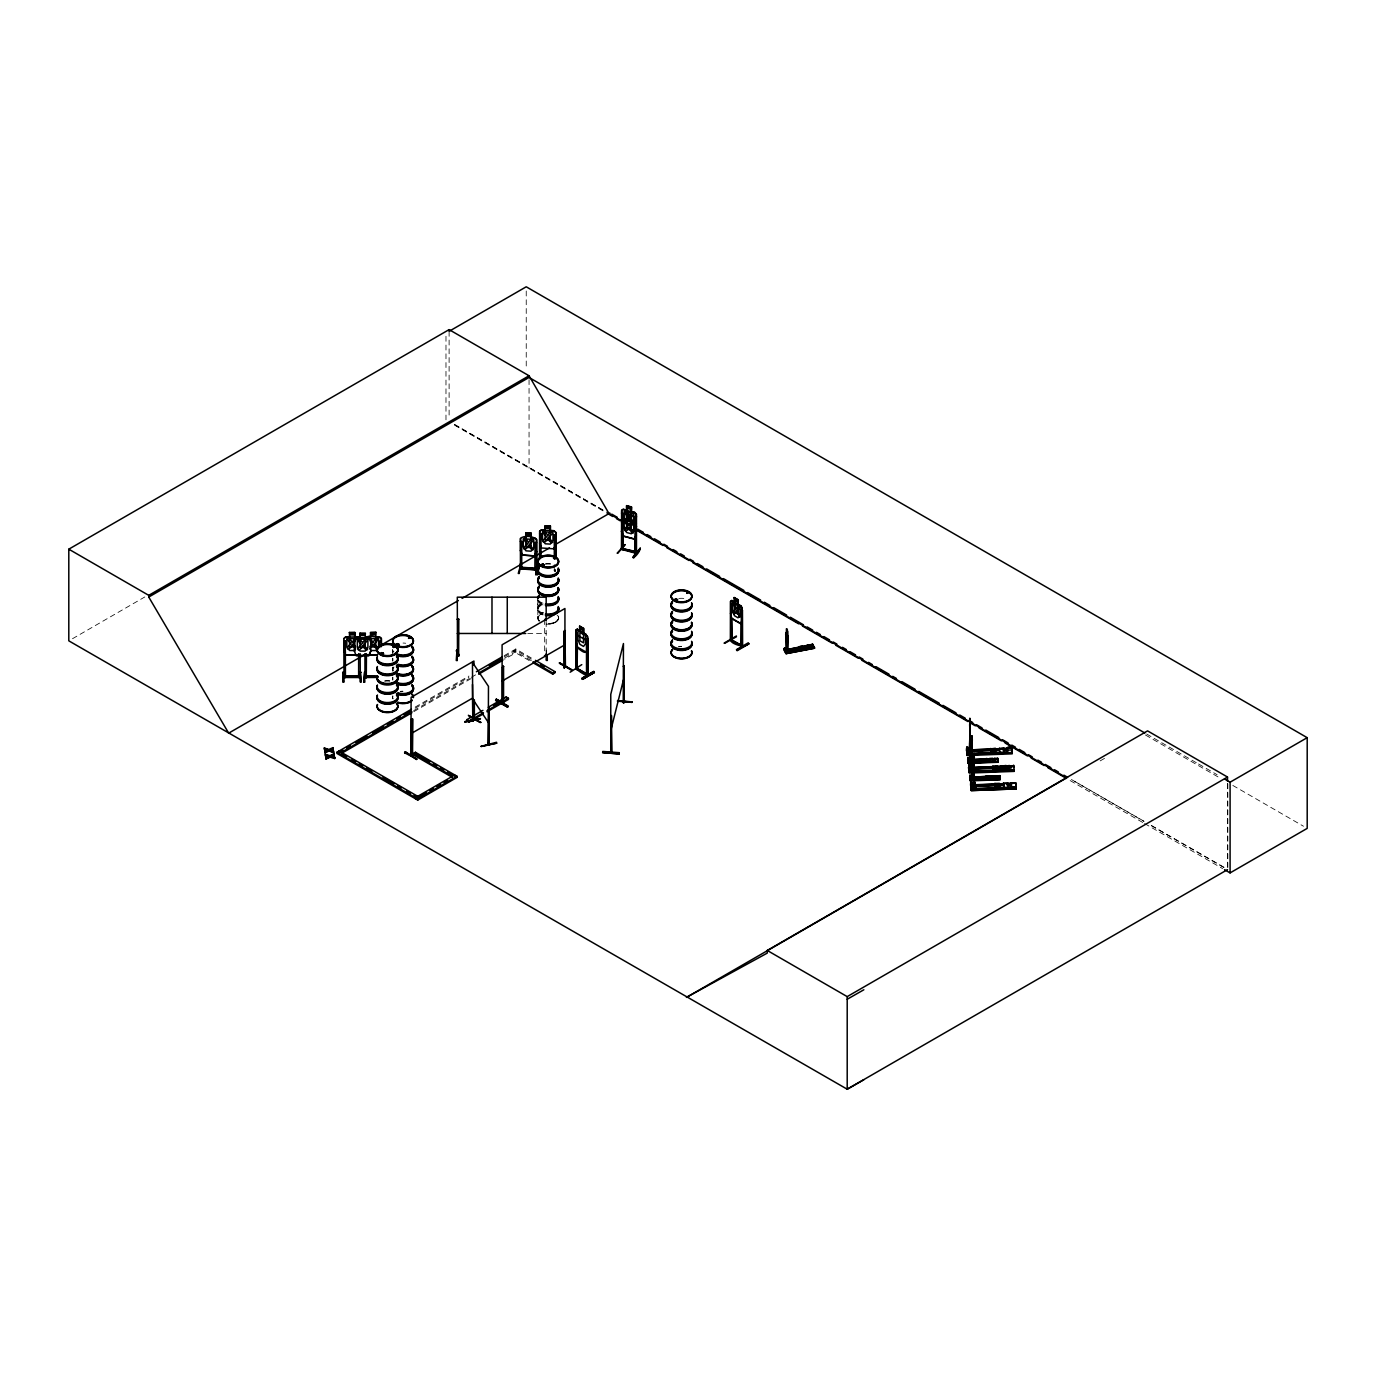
<?xml version="1.0" encoding="UTF-8"?>
<svg xmlns="http://www.w3.org/2000/svg" width="1376" height="1376" viewBox="0 0 1376 1376"><rect width="100%" height="100%" fill="white"/><g stroke="black" fill="none" stroke-linecap="round" stroke-linejoin="round"><path stroke-width="0.75" stroke-dasharray="5 3.75" d="M537.827 603.909L537.81 608.278M392.384 678.42L392.779 680.157M540.751 613.799L542.918 612.578M392.642 677.732L392.642 677.68A10.389 6.003 0 0 0 392.986 679.142M392.401 668.96L392.762 671.006M392.401 697.546L392.762 695.86M553.479 623.397L558.432 619.647L558.45 616.345M554.046 570.369L555.629 569.664M392.762 667.326L392.401 669.407M558.45 619.613L558.794 618.03M537.964 607.16L537.964 610.686M540.734 613.696L537.586 617.927L539.031 621.126M72.515 638.705L144.807 596.96M415.156 707.092L468.958 676.046M504.201 655.681L515.759 649.008L531.841 658.278M415.156 708.227L468.958 677.164M504.201 656.816L515.759 650.143L531.841 659.414M413.729 710.566L469.388 678.437M471.246 677.353L476.801 674.154M504.631 658.089L515.759 651.656L515.759 652.792L504.631 659.207M413.729 711.702L473.103 677.422M1100.181 760.894L1107.611 756.594M554.287 570.988L555.629 570.988M553.462 623.397L545.481 623.999A10.372 5.986 0 0 0 556.437 621.814A10.372 5.986 0 0 0 557.177 615.175M400.296 691.474L403.03 691.268A10.337 5.968 0 0 0 400.347 691.337A10.406 6.02 0 0 1 403.03 691.32M546.289 650.126L546.341 655.509M546.289 650.882L546.41 650.676M527.748 633.476L546.169 633.476M554.39 570.06L554.373 571.436M554.081 570.042L555.526 570.146L555.526 571.504M454.39 424.651L605.268 511.425M1144.006 821.248L1071.354 779.47L1143.852 821.334M1151.454 825.531L1224.09 867.31M1146.672 734.044L1152.245 737.261M1154.086 738.327L1196.724 762.94M1198.582 764.007L1217.106 774.705M1145.434 734.99L1219.807 777.939M1232.827 785.438L1303.485 826.236M1151.282 825.634L1223.797 867.482M454.699 424.479L609 513.575M454.699 425.236L605.302 512.182M1070.167 780.588L1142.699 822.452M1144.557 823.519L1222.645 868.617M531.325 660.635L513.472 650.332L513.472 651.467L529.536 660.738M538.05 600.779L537.775 599.506M392.779 651.656L392.865 651.76A10.544 6.089 0 0 1 392.487 650.143M537.964 600.572L538.016 600.744A10.544 6.089 0 0 0 542.935 604.442M392.401 649.988L392.951 652.052M392.401 659.998L392.779 658.175A10.544 6.089 0 0 0 392.848 661.22M392.59 650.487L392.659 654.89M392.59 679.022L392.659 679.262A10.389 6.003 0 0 1 392.986 677.714M1227.822 783.787L1227.822 869.46M1227.512 783.357L1227.512 867.534M554.287 564.59L554.218 571.315M546.169 621.625L546.169 652.465M544.672 619.578L544.672 652.482M537.81 599.747L537.81 608.072M537.81 609.757L537.844 618.151M529.055 379.604L529.055 468.167M526.234 291.007L526.234 369.06M515.759 649.008L515.759 650.143M449.109 331.306L449.109 416.98M445.979 336.294L445.979 419.818M392.676 668.581L392.676 670.026A10.372 5.986 0 0 1 394.035 667.05M392.986 696.136A10.389 6.003 0 0 0 392.624 697.684L392.676 697.116A10.337 5.968 0 0 0 393.037 698.647M392.624 697.632L392.624 697.305A10.406 6.02 0 0 0 392.968 698.888M545.481 564.246A10.544 6.089 0 0 1 550.933 564.246M545.515 563.73A10.389 6.003 0 0 1 550.899 563.73M543.021 614.952A10.372 5.986 0 0 1 543.021 604.58M542.935 614.453A10.544 6.089 0 0 1 542.935 603.909A10.544 6.089 0 0 1 538.016 600.228M539.22 621.161A10.372 5.986 0 0 1 543.021 612.974M558.226 616.018A10.372 5.986 0 0 1 545.515 623.362M539.22 620.576A10.372 5.986 0 0 1 543.021 612.389M558.26 616.259A10.406 6.02 0 0 1 545.498 623.62M539.186 620.817A10.406 6.02 0 0 1 542.987 612.612M543.021 613.266A10.372 5.986 0 0 1 543.021 602.894M542.935 613.937A10.544 6.089 0 0 1 542.935 603.393M543.021 604.941A10.372 5.986 0 0 1 537.827 599.747M543.021 603.256A10.372 5.986 0 0 1 538.188 599.626M678.815 598.491A10.389 6.003 0 0 1 684.199 598.491M678.832 646.531A10.354 5.968 0 0 1 681.516 646.324M393.037 670.112A10.337 5.968 0 0 1 393.037 667.016M392.624 660.738A10.389 6.003 0 0 1 392.986 659.19M392.487 660.153A10.544 6.089 0 0 1 392.848 658.588M392.986 670.731A10.389 6.003 0 0 1 392.986 667.635M392.986 660.618A10.389 6.003 0 0 1 392.624 659.07M392.986 652.293A10.389 6.003 0 0 1 392.624 650.728M392.848 651.209A10.544 6.089 0 0 1 392.487 649.627M394.018 652.052A10.389 6.003 0 0 1 392.986 650.607M403.03 643.056A10.389 6.003 0 0 1 405.714 643.263M392.968 670.353A10.406 6.02 0 0 1 392.968 667.24M392.968 671.092A10.406 6.02 0 0 1 392.968 667.979M392.487 678.678A10.544 6.089 0 0 1 392.848 677.112M392.848 679.744A10.544 6.089 0 0 1 392.487 678.162M384.747 681.275A10.544 6.089 0 0 1 390.199 681.275M384.798 680.776A10.372 5.986 0 0 1 390.165 680.776M681.516 646.496L678.798 646.703A10.406 6.02 0 0 1 681.516 646.548"/><path stroke-width="1.5" d="M623.93 701.364C623.964 698.165 622.399 705.062 624.119 701.846M624.085 700.694L623.259 700.625M970.132 730.467L969.96 761.22L969.547 758.382M970.338 752.242L970.028 718.392L970.2 761.203L969.22 758.486M971.989 776.597L972.006 741.956L972.23 778.73L972.092 735.902L971.989 778.747L971.731 775.995M974.053 787.313L974.122 753.429M966.846 747.942C966.674 750.66 967.638 748.957 967.38 747.873M966.502 748.458L967.362 747.925M971.215 765.503L969.616 766.552L969.34 765.383L969.375 766.707L968.824 764.574L968.945 766.466M969.788 738.62L969.306 749.094L969.323 747.839M969.598 766.363L969.323 765.452M970.854 783.34L970.957 784.286L971.25 782.101L971.422 787.536L971.49 783.099M972.075 764.213L971.25 766.002M973.434 783.082C973.434 784.096 974.019 783.804 972.557 783.064M967.431 749.215L967.431 748.424M967.81 758.4L970.751 757.901L971.078 762.115M968.257 759.07L968.205 758.314M968.842 766.724L968.876 765.417M968.498 748.011L968.67 748.991L969.977 748.458M969.994 752.259L969.719 718.375L970.338 722.727M968.188 759.019L969.323 759.019M969.616 743.504L969.96 742.644L969.495 758.382M971.456 775.875C966.21 777.543 976.324 774.258 969.736 775.548M971.662 741.974L971.748 735.902L972.368 740.254M971.697 760.223L971.697 764.506L971.766 756.559M787.45 651.226L787.691 639.978A3.698 0.946 79.2 0 0 787.45 634.8L787.64 631.068M787.45 631.532L787.674 634.766A3.698 0.946 79.2 0 1 787.915 639.943L787.674 651.192L786.281 649.197L786.04 637.105A3.698 0.946 79.2 0 1 786.281 632.771L786.522 629.107M473.12 720.663L473.017 698.733M472.656 719.872L473.396 719.717M488.188 744.278L489.116 744.571L488.738 707.883L488.274 744.674C486.915 742.249 490.389 743.453 488.188 742.954M489.065 744.536L488.738 707.883M970.132 777.904C969.736 780.037 970.252 773.639 970.235 776.7M971.37 766.277L971.353 765.314L972.041 767.516M970.304 749.18L970.011 749.989L969.805 738.723M969.839 775.926L969.856 775.273M971.508 784.217L972.522 783.064M602.671 752.517L619.166 753.962L619.286 752.672L602.774 751.434L602.654 752.655L619.166 753.928M619.269 753.394L602.757 752.156L619.252 753.463M785.06 649.541L786.608 648.492M785.128 649.42L785.369 648.732M785.524 648.646L785.266 651.691L785.318 649.455M786.281 649.059L785.782 649.266M464.899 722.228L480.448 718.668L464.95 721.626M464.933 721.626L480.31 718.582M984.322 759.827L985.285 760.911L986.747 760.102M986.351 777.354L988.587 777.337M988.776 777.887L987.813 776.786M800.574 647.614L801.537 648.715M969.272 748.028L969.323 748.854M967.362 749.215L968.463 747.994M972.264 767.516L971.748 756.92M577.404 645.877L577.129 669.665L575.925 669.028L575.908 630.088L577.266 629.124C583.046 636.125 578.281 617.807 579.915 630.948L577.972 631.309L577.972 639.651L579.915 644.329L583.51 646.428L585.454 643.968L585.454 635.626L583.51 633.029L583.51 628.557L579.915 626.476M586.468 673.672L587.879 673.93M586.537 675.1L586.468 638.705L587.948 639.083L586.881 638.481L586.881 674.756C592.471 676.27 561.528 660.05 587.5 674.36M730.501 639.049L731.55 641.027M731.499 640.941C733.855 638.516 728.489 638.791 732.135 640.717L731.98 619.372M741.647 646.135L741.268 644.742L742.61 646.772L742.455 610.48L741.406 609.86L741.045 646.479M742.472 646.703L730.931 640.098L730.931 603.806L731.705 641.01M969.34 748.406L969.616 748.32M520.369 541.37L521.848 541.456M520.369 550.503L522.037 555.044L534.8 555.921L536.657 551.604M521.126 563.197L519.182 573.5L518.27 573.448L521.126 563.197L520.214 563.885M522.037 555.044L534.8 555.921M525.804 537.311L525.821 532.736L531.256 533.097L531.256 537.569M520.455 568.976C519.75 564.951 520.524 571.023 521.71 568.563M520.386 567.17L536.743 568.357M520.438 569.01L520.386 538.429C523.688 535.402 533.166 535.66 536.485 539.667L536.554 570.077M536.313 570.094L534.868 569.939L535.075 542.368M536.571 542.454L535.006 542.694M539.616 531.342L541.422 530.018L553.978 530.723L550.452 530.586L550.469 526.01L545.016 525.752L545.016 530.224L541.336 529.863L539.616 531.342L539.512 559.654M539.581 533.716L541.078 533.819M539.581 543.417L541.267 547.975L554.012 548.835L555.87 544.518M534.868 569.939L534.954 568.185L536.52 568.305M535.728 573.878C538.068 550.606 539.065 574.807 535.728 574.635L535.849 573.947M535.728 574.635L537.792 564.384L538.601 565.14M541.267 547.975L539.788 543.296L539.788 531.411M536.657 574.686L537.913 565.003M538.308 574.188L537.483 574.858L538.721 569.045M554.322 558.604L554.287 534.714M555.784 534.817L554.218 535.04M380.516 653.29L381.96 654.598L383.422 653.29M381.479 654.185L381.668 652.585M380.567 653.204L381.1 653.978M383.096 653.222L382.717 654.271M393.725 646.17L394.396 646.926M397.509 643.676L398.662 644.037C396.993 647.563 395.652 641.887 398.92 644.226M408.706 637.415L409.136 638.12M409.635 637.914L408.93 637.38M541.25 564.796L541.559 565.828M543.262 564.16L541.886 564.556L542.436 565.278M542.196 564.229C539.65 566.224 545.997 565.828 542.952 564.177M555.113 558.432L553.806 557.951L554.958 558.828M675.306 600.349L676.872 599.661L676.012 600.435M676.717 599.884C680.105 599.506 672.382 602.31 675.203 599.007M677.508 599.781L676.51 600.435M686.71 593.211L687.622 592.42M785.524 651.639L784.733 648.113L785.369 649.214M786.539 649.076L786.264 637.071A3.698 0.946 79.2 0 1 786.504 632.736L786.281 632.771M610.978 715.52L611.701 751.846L610.91 750.505M623.242 666.448L624.016 665.64L623.964 702.792L624.016 665.64M610.634 752.534L610.978 751.795M623.242 702.723L623.448 643.538L610.772 694.33L610.755 752.758M617.497 701.296L632.134 701.863L617.686 700.728M610.772 730.604L623.448 679.83M967.07 754.512L1012.186 752.93L1011.601 748.148L966.537 750.058M966.571 749.834L966.709 751.657M967.053 753.996L966.52 748.802M1007.043 747.839C1009.674 761.513 1002.657 742.954 1011.601 747.667L1012.151 752.947L967.104 754.788L967.19 747.03M967.689 759.793L997.72 758.468L997.806 759.69M967.758 760.206L997.738 759.019M1009.348 766.157L968.601 767.67L1013.63 765.675L1013.768 767.43M969.805 778.334L969.702 777.113L999.75 775.995L1000.163 779.796L970.114 780.863L970.028 779.693L1000.111 779.349L999.75 775.686L996.706 776.116M969.788 777.732L999.819 776.614L969.736 777.732M970.028 779.693L997.927 778.868M970.579 785.06L970.665 782.514L975.274 782.72L970.665 782.514M1002.915 784.939L970.699 786.143L1002.898 784.612M997.703 758.675L994.676 758.589M967.775 760.756L967.689 759.586L968.05 762.992L998.116 761.874L967.999 762.166L968.085 763.388L968.102 757.729M999.75 775.686L969.719 777.337M1012.082 752.328L1012.22 753.842L967.173 755.527L966.657 749.731M1013.613 765.985L1009.072 765.847M969.134 772.314L1014.215 770.784L1014.112 769.528L1014.25 771.386L969.203 773.054L969.031 771.437M975.395 788.586L1016.142 787.055L998.959 788.018M1016.228 788.224L971.164 789.841L1016.245 788.31L1011.635 788.173L1011.102 782.91L1015.66 782.738L1016.21 788.001L971.146 789.669L970.716 784.784L975.274 784.612L975.773 789.514L975.739 786.78L971.164 786.952L971.129 789.566M969.22 768.53L968.996 770.01L969.323 765.83M404.613 752.81L417.117 759.208L405.232 751.709L404.613 752.844M416.464 759.569L405.18 751.812M495.601 700.281L507.452 707.058L495.601 700.281L508.002 706.628L496.22 699.18L508.071 705.94M586.09 652.224L587.38 648.646M579.778 626.252L583.768 628.419L583.648 632.96L587.638 636.692C587.088 646.823 590.545 659.689 577.077 647.202L576.045 641.973L577.077 647.202M742.06 619.94L740.735 623.792L731.654 618.546L730.587 613.352L731.654 618.546M368.82 655.509L370.643 651.089M370.832 651.106L368.957 655.664L356.109 655.664L354.423 651.106M634.594 530.242L636.4 526.44M621.574 522.398L623.104 527.249L634.714 530.414L636.486 526.354M634.508 539.031L636.245 535.075L636.245 514.469L634.594 512.526L623.225 509.43L621.746 510.53M636.4 535.144L634.628 539.22L622.967 536.124L621.505 531.188L622.967 536.124M534.662 555.766L536.502 551.466M553.892 548.68L555.715 544.38M724.103 643.108L736.418 635.97M724.602 643.366L736.487 636.744M581.79 664.625L570.163 672.21M587.535 675.599C585.247 675.84 571.539 666.655 577.352 667.928M586.314 674.98L586.348 673.604M343.364 672.417L343.708 682.118L342.779 682.135L343.484 672.314M343.484 671.815L343.708 682.118M364.606 671.832L364.829 682.152L363.9 682.152L364.726 671.78L363.9 682.118M457.176 660.497L457.038 650.126L457.176 660.497L456.264 660.497L456.952 650.693M730.364 640.322L730.45 601.45L731.808 600.486C737.588 607.504 732.823 589.169 734.457 602.31L732.514 602.688L732.514 611.013L734.457 615.708L738.052 617.79L739.996 615.33L739.996 607.005L738.052 604.391C739.239 593.108 735.506 606.008 740.821 605.698L742.18 608.054L742.06 620.112M740.993 645.189C746.652 646.995 732.617 645.224 730.57 640.442M617.136 553.186L625.1 544.758M356.59 638.894L354.939 638.481L352.05 642.54C350.02 636.297 343.708 637.294 350.983 643.555C343.26 650.246 350.158 651.089 352.153 644.536L355.593 648.956M411.751 754.564L412.697 753.876L410.96 754.306M474.462 719.665L472.759 720.061M502.498 667.068L503.564 666.448L502.498 667.068L502.498 703.342L503.685 701.33L502.687 701.984M986.454 777.165L986.54 778.128M802.707 648.234L800.694 647.442M802.174 648.681L803.016 647.718L802.036 647.064M786.367 628.884L787.382 629.675M355.472 640.459L353.236 643.572L355.576 646.789M369.783 646.84L372.105 643.59L369.869 640.494M383.526 653.428C381.186 654.907 381.152 651.14 382.838 653.978M383.422 653.738L382.459 654.185M396.529 643.916L395.961 644.931M394.241 647.322L393.811 646.238M409.928 638.24L409.136 637.363M542.436 564.177C539.375 564.728 543.142 567.376 543.984 565.45M676.304 600.108L675.152 599.661M629.124 518.442C627.112 524.927 621.384 520.954 628.058 517.17C621.436 508.965 627.301 509.791 629.038 516.43C630.776 510.169 636.778 514.228 630.105 517.754C637.088 527.146 630.827 524.634 628.918 518.442M621.505 519.216L623.087 518.03C631.343 522.811 621.006 509.206 631.446 515.794L631.446 520.248L634.646 521.108L636.4 523.138M621.591 519.406L623.087 518.03M634.577 521.194L623.001 518.133M626.596 510.083L626.596 505.628L631.55 506.97L631.464 511.528L634.732 512.302L636.486 514.366L636.469 553.376L634.8 552.963L635.213 516.361M622.932 513.386L621.574 513.024L622.932 513.386L623.087 549.712L621.419 549.316M631.464 507.073L631.292 511.631L633.768 513.798L633.768 522.123L631.292 525.03L626.682 523.774L624.222 519.526L624.222 511.184L626.682 510.376L626.596 505.628M623.104 527.249L634.714 530.414M636.572 516.74L634.955 516.671M617.772 553.307L624.893 544.604M622.932 548.353L621.66 547.631M623.173 534.421L623.328 549.402L621.419 547.992M636.727 551.742L636.727 553.066L621.66 548.955M640.201 548.13L640.167 548.869C638.12 556.506 625.358 564.16 640.27 548.198M633.149 557.4L640.27 548.714L633.046 557.572L633.872 557.796M343.656 675.822L360.271 675.719L360.323 677.422L360.134 653.617M343.656 677.147L344 675.719L360.323 676.098M364.95 675.857C363.574 680.501 366.704 671.918 366.412 677.542M364.778 677.181L377.729 677.13M458.982 654.529L457.348 654.563M458.638 654.099L458.638 655.939L458.81 619.234L457.296 619.234L458.81 619.234M345.617 654.993L358.448 654.838L345.617 654.993L343.931 650.556L343.931 638.498L345.668 636.882L349.384 636.985M343.931 638.602L345.737 637.036L358.396 636.95L354.853 636.968L354.853 632.392L349.384 632.513M354.423 651.209L354.423 639.152L356.16 637.552L359.893 637.552M354.423 639.255L356.246 637.69L368.888 637.656L365.362 637.552M788.637 651.949L787.02 647.89L784.131 648.44L784.01 650.246L812.683 644.243L809.776 645.12M784.354 650.831L813.164 645.757L812.7 644.776M787.433 652.207L814.437 647.288L785.404 652.585L814.11 647.012L814.592 648.199L785.988 653.652L814.558 648.199M973.675 783.684L973.417 783.443M412.576 753.979L411.906 755.028M410.96 755.63L411.097 697.322L473.946 661.03L473.946 665.313M472.742 718.633L474.514 718.255L472.88 718.616M474.29 718.375L473.275 718.977M501.948 701.777L502.756 703.342L503.272 701.106M564.47 667.652L563.885 631.171L564.934 630.552L565.45 667.136L563.747 667.515L564.934 666.827L564.934 608.502L502.085 644.794L502.154 703.016M503.564 702.775L503.564 666.448M563.747 666.104L565.502 665.726L563.868 666.087M563.747 667.429L565.278 667.171M986.644 760.274L984.511 760.36M988.484 777.956L986.747 778.025M802.707 648.492L802.827 647.374M974.036 759.483L974.397 787.313M396.116 644.226L398.318 643.882L398.662 645.344M393.949 646.668L393.364 646.238M393.364 647.184C392.556 644.914 392.9 648.801 394.31 647.047M409.859 638.068L408.689 638.43M553.874 558.174L554.081 557.951M576.045 630.208L577.335 629.314M730.587 601.587L731.877 600.676M345.273 677.508L345.324 640.855L343.828 640.872L344 677.525M358.637 675.771L358.809 677.525L358.465 675.771M458.982 655.853L457.124 655.526L457.468 654.15M546.341 655.509L544.672 655.939M412.164 718.754L411.097 719.373L412.576 718.977L412.164 755.028L411.097 755.648M564.16 667.756L564.28 631.395L565.347 630.793M577.008 633.304L575.925 632.702L577.008 633.304L577.129 669.665L575.787 667.652M468.992 715.623L480.31 722.606M471.211 717.67L468.992 715.658M571.78 669.82L559.963 663.06M502.085 701.657L503.685 701.33M502.085 703.119L503.272 702.431M564.28 667.687L565.467 666.999M473.946 719.373L480.826 722.348M577.559 669.372L575.925 667.67L577.559 668.048L577.524 669.424M582.667 679.314L594.363 672.417L582.667 679.348L582.014 678.23L593.796 671.436L582.1 678.832M582.082 678.282L593.813 671.488M582.014 678.97L594.38 672.503M863.853 1079.73L847.203 1089.207L68.8 640.838L68.8 549.179L449.109 329.621L529.055 375.768L609 513.575L622.021 521.091M68.8 549.179L148.746 595.344L529.055 375.768M229.586 732.634L228.674 733.15L148.746 597.046L529.055 377.471L1144.815 732.978M228.674 733.15L365.345 654.236M382.081 644.57L458.346 600.555M462.061 598.405L549.488 547.923M555.061 544.707L609.895 513.059M452.429 777.406L413.161 754.736L413.161 753.601L415.449 752.276L457.021 776.27L457.021 777.406L417.736 800.092L336.896 753.412L336.896 752.276L411.441 709.242M476.371 671.746L502.343 656.765M342.796 750.006L339.081 752.139L339.184 750.952M346.511 747.856L350.226 745.723M355.782 742.507L366.91 736.074M372.483 732.875L383.612 726.442M387.327 724.292L392.882 721.093M396.598 718.943L400.313 716.81M404.011 714.66L409.584 711.444M489.357 665.382L500.486 658.966M411.871 711.633L341.386 752.328L341.386 753.463L411.871 712.768M478.659 673.07L502.773 659.156M478.659 674.206L502.773 660.291M577.266 629.124L586.228 634.439M575.873 634.319L587.483 641.01M411.097 733.597L472.088 698.389M502.085 681.068L564.934 644.794M587.518 636.761L587.672 675.668M483.44 713.834L469.147 722.09L466.86 720.766L466.86 719.631L482.924 710.36M488.291 707.264L506.144 696.961L508.432 698.268L508.432 699.404L487.001 711.788M493.64 705.303L500.778 701.175M466.86 719.631L469.147 720.955L483.44 712.699M487.001 710.652L508.432 698.268M533.114 661.667L552.756 673.002L555.044 671.677L555.044 672.812L552.756 674.137L533.114 662.802M731.808 600.486L740.77 605.801L742.18 608.054M454.716 774.963L415.449 797.633L415.449 798.768M417.238 797.736L426.164 792.576M429.725 790.512L433.302 788.465M436.863 786.401L440.44 784.337M444.018 782.273L447.578 780.209M742.455 610.48L740.993 610.101M336.896 752.276L417.736 798.957L457.021 776.27M741.268 645.12L731.705 640.064L741.802 645.671M736.487 649.592L748.303 642.798L748.922 643.882L737.14 650.728L736.573 649.696M687.312 996.895L767.258 953.104L767.258 950.455L1147.567 730.88L1227.512 777.044L1227.512 781.241M686.418 997.411L1066.744 777.836L636.916 529.691M767.258 950.455L847.203 996.62L1227.512 777.044M1224.52 778.988L1230.092 782.204L1307.2 737.674L1307.2 828.386L1230.092 872.9L1224.502 869.684M1227.512 869.632L847.203 1089.207L847.203 996.62M847.203 999.251L863.853 989.774M367.96 638.653L370.694 637.157L370.694 632.582M521.951 567.703L520.162 567.617M360.065 637.69L357.347 639.186L357.347 647.511L360.065 651.089L365.173 651.089L367.908 647.511L367.908 639.186L365.173 637.69M984.614 759.741L986.764 760.171M988.243 778.334L988.742 777.251M411.51 719.596L411.39 755.957L411.699 754.53M554.906 558.656L553.513 558.432M543.193 565.226L543.193 564.229M408.913 637.26L408.431 638.068M397.01 644.209L398.318 644.708M398.008 645.206L398.214 643.848M398.576 645.155L396.013 644.536M675.444 598.904L676.012 598.99M676.562 600.332L676.304 599.145M329.07 750.212L324.891 752.81L329.07 750.969L333.663 752.311L329.07 750.969M334.574 757.798L330.928 756.009L334.574 757.041L334.695 758.537L330.102 757.196L325.923 759.019L334.041 753.842L329.913 755.648L325.269 754.272L325.39 755.768L329.105 756.817L325.269 754.272M327.333 749.731L324.358 749.542L324.237 748.062L328.881 749.421L332.992 747.632L333.13 749.146L332.992 747.632M324.77 751.279L328.073 749.851L324.77 751.279L324.891 752.81M329.879 749.8L333.542 751.588L329.879 750.556L333.13 748.389M325.923 759.019L325.802 757.488L329.105 756.06M325.802 758.245L329.105 756.817M330.928 756.009L334.162 754.616L330.928 756.766M502.962 702.534L503.152 666.208M473.378 718.891L473.55 720.216M473.378 720.216L474.066 717.962M411.699 755.854L412.576 755.304L412.576 718.977M626.63 519.13L624.154 519.956L624.154 528.298L626.63 532.512L631.274 533.75L633.751 530.844L633.751 522.502L631.274 520.352M801.107 647.408L802.621 647.477M621.883 547.596L622.038 548.955M542.952 565.278L543.4 564.315L543.692 565.192M397.251 643.693L396.649 645M393.14 646.496L394.052 646.496M687.518 592.454L687.26 593.28M687.037 593.4L688.344 592.832M675.754 598.921L675.754 600.504M481.032 746.342L496.564 742.266M481.17 746.549L496.702 743.178M481.015 746.411L496.702 743.143M784.131 648.44L787.158 648.113M799.473 646.772C804.702 654.34 795.552 644.862 802.363 646.204L804.117 649.575L802.363 646.204M804.943 646.032L807.85 645.172L809.587 648.526L807.85 645.172M786.057 649.85L810.653 645.155M786.35 650.384L810.997 645.757M786.573 650.762L811.118 646.135M785.73 651.244C793.006 650.796 783.254 649.936 786.006 653.652M785.662 653.067L814.454 647.597L812.683 644.243M586.761 673.363L588.068 675.444L587.948 639.083M457.228 654.133L458.982 654.907M458.638 655.905L457.296 655.853L457.468 654.099M345.41 677.542L345.324 651.536M359.962 677.525L343.88 677.508M364.95 653.703L364.95 677.508L366.532 677.577M985.147 759.535L986.712 759.982M559.43 663.318L571.298 670.078M543.073 565.863L541.938 565.777M377.729 648.956L376.284 648.853L373.274 644.553L369.37 649.008M969.633 724.447L969.856 729.452M966.606 747.46L971.215 747.667L966.657 747.839M990.789 748.922L995.347 748.269L995.897 753.068M999.423 748.596L1003.981 747.959L1004.514 752.758M972.97 749.817L1007.318 748.63M998.838 749.559L966.674 751.072M1003.052 749.301L1007.421 749.232M973.073 750.694L998.856 749.868M1003.087 749.559L1007.421 749.559M973.142 751.348L998.89 750.47M1003.156 750.23L1011.756 749.989L1011.601 748.148M967.104 751.898L971.68 751.726L971.714 754.461M967.139 752.259L971.714 752.087M966.967 752.483L966.795 747.048M971.336 753.532L990.634 752.81M994.917 752.638L1007.782 752.173M990.634 753.033L967.104 753.773L967.104 754.839M994.882 752.81L1007.782 752.397M971.301 753.842L990.634 753.119M1012.151 752.466L991.322 753.721L990.789 748.441M971.353 754.358L1007.817 752.999M974.397 757.78L973.778 753.429M983.84 758.984L986.884 758.554L987.246 762.063L986.884 758.554M989.585 758.451L992.629 758.348C995.863 763.628 987.108 762.459 989.585 758.778M969.822 759.655L997.686 758.623M967.827 760.378L968.205 761.358M969.874 760.24L995.639 759.38M972.058 760.601L995.674 759.776M968.033 760.962L971.112 761.1L967.947 761.358L967.827 757.746M971.989 762.321L972.264 763.233M974.397 762.08L989.447 761.582M993.713 761.358L998.013 761.186L998.133 762.27L968.085 763.336M968.016 762.786L998.099 761.668L997.72 758.159M973.21 764.815L968.635 764.987L973.21 764.815L973.744 771.988L973.709 769.253L969.168 769.786L973.709 769.253M992.818 766.449L997.376 765.796L997.927 770.612M1001.436 766.122L1006.011 765.486L1006.544 770.285M968.67 768.462L1009.451 766.776L968.704 768.599L968.824 764.574M970.82 768.53L1009.451 767.086M969.134 771.3L1009.812 769.7M973.314 771.282L1014.06 769.752M985.852 776.511L988.914 776.081L989.275 779.28M991.614 776.305L994.659 775.875L995.02 779.074M970.063 778.489L997.703 777.302M970.097 778.747L973.142 778.627L973.142 780.209L972.78 775.428M1000.111 778.885L970.046 780.244L969.77 777.044M994.848 783.494L999.406 783.34L999.956 788.603L995.381 788.31L994.848 783.494L995.381 788.31M1003.465 783.185L1008.04 783.013L1008.574 788.293L1004.016 787.984L1003.465 783.185L1004.016 787.984M972.78 784.802L1015.66 783.202L1015.798 785.042M974.896 785.042L1002.812 783.993M1007.06 783.838L1015.66 782.738M1007.112 784.354L1011.48 784.303M1007.146 784.63L1011.48 784.612M1002.949 785.524L970.768 786.642L970.63 784.888M1007.215 785.283L1011.515 785.214M994.693 788.173L971.06 788.912L971.25 790.581L1016.279 788.912L1016.142 787.055M971.232 790.581L1016.279 788.895M370.522 632.547L375.992 632.41L370.522 632.547L370.522 636.899M349.573 632.668L354.681 632.65M370.694 637.054L366.79 637.019M375.992 632.41L375.803 637.14L379.518 636.968C385.624 639.582 368.716 634.302 366.876 637.174M345.324 641.199L343.828 640.872M379.759 641.164C382.803 639.307 376.732 643.951 379.759 647.58M354.681 646.926L349.573 646.944L349.573 638.619L354.681 638.602L354.612 651.192M370.694 646.978L375.803 646.961L375.803 638.619L370.694 638.636L370.832 651.226M354.681 650.504L349.573 650.521L346.838 646.961L346.838 638.619L349.573 637.122L349.384 632.41M370.694 650.538L375.803 650.521L378.538 646.944L378.538 638.619L375.803 637.14M456.144 650.882L457.073 650.126M366.876 654.77L377.351 654.838M377.437 654.993L366.738 655.028M544.5 655.526L546.169 655.853M546.513 659.809L547.321 660.497L547.184 654.632M361.183 672.434L360.254 671.694L360.512 681.946M342.676 672.503L343.604 671.746M377.729 676.184L365.122 676.287M377.746 676.51L366.394 675.805M343.828 677.147L360.306 677.095M364.95 677.508L377.746 677.456M360.254 671.694L360.374 682.066L361.286 682.066L360.409 672.314M457.296 633.476L525.701 633.476M356.246 655.406L368.82 655.406M550.262 526.251L545.206 525.924L545.206 530.379L542.488 531.686L542.488 540.011L545.206 543.778L550.262 544.122L552.98 540.734L552.98 532.392L550.262 530.723L550.28 526.148M525.976 532.994L531.067 533.234L531.05 537.81L533.768 539.478L533.768 547.82L531.05 551.191L525.976 550.847L523.258 547.098L523.258 538.773L525.976 537.466L525.993 532.89M522.02 567.738L535.161 568.649M520.369 568.58L536.571 569.681M520.3 568.907L536.674 570.025L536.674 539.512L534.765 537.81M381.96 652.86L382.958 653.222M617.566 700.539L632.014 702.448M617.583 701.038L632.031 702.242M457.486 655.905L457.296 597.184L546.169 597.184L546.169 620.662M635.437 551.277L634.8 552.911M521.693 568.615L521.779 541.8M382.218 652.671L383.371 653.204M381.548 683.098L380.567 682.668M626.562 514.762L631.274 515.897M623.156 535.918L634.577 538.945M626.682 505.904L631.292 507.176M626.768 510.272L623.225 509.172L621.574 510.427L621.642 549.437L636.245 553.341L636.125 552L623.087 548.766L636.452 551.604M328.073 749.851L324.237 748.062M334.695 757.78L325.39 755.768M546.547 660.377L546.564 654.632M621.591 549.351L621.814 510.427M742.025 647.064L742.06 608.037M677.147 599.265L677.405 599.454M675.513 600.435L674.55 600.005M357.416 638.584L354.681 637.105L354.681 632.547M559.327 662.75L571.848 669.871M508.105 706.679L496.254 699.163M468.339 715.279L480.843 722.417M1307.2 737.674L526.234 286.793L449.109 331.306L449.109 329.621M611.752 514.125L617.342 517.359M637.81 529.175L643.383 532.392M647.098 534.542L650.831 536.692M654.546 538.842L660.136 542.058M663.851 544.208L667.566 546.358M673.156 549.574L676.872 551.724M680.604 553.874L684.319 556.024M689.909 559.241L693.624 561.391M697.34 563.541L702.93 566.774M706.645 568.924L719.682 576.441M723.398 578.591L743.866 590.407M747.581 592.557L760.618 600.074M764.334 602.224L769.906 605.44M773.639 607.59L786.659 615.106M790.374 617.256L803.412 624.773M807.127 626.923L812.717 630.156M816.432 632.306L820.148 634.439M823.88 636.589L829.453 639.823M833.185 641.973L836.9 644.123M842.49 647.339L846.206 649.489M849.921 651.639L855.511 654.856M859.226 657.006L862.958 659.156M868.531 662.372L872.246 664.522M875.979 666.672L888.999 674.188M892.714 676.338L896.447 678.488M902.02 681.722L915.057 689.238M918.772 691.388L939.24 703.205M942.956 705.355L955.993 712.871M959.708 715.021L965.298 718.238M969.014 720.388L972.729 722.538M976.461 724.688L982.034 727.904M985.766 730.054L998.787 737.57M1002.502 739.72L1008.092 742.954M1011.807 745.104L1015.522 747.254M1019.255 749.387L1024.828 752.62M1028.56 754.77L1032.275 756.92M1037.865 760.137L1041.58 762.287M1045.296 764.437L1050.886 767.653M1054.601 769.803L1058.333 771.953M1063.906 775.17L1067.638 777.32M607.16 513.265L612.733 516.482M616.448 518.632L620.18 520.782M636.916 530.431L662.94 545.464M666.655 547.614L688.98 560.496M692.696 562.646L798.682 623.844M802.397 625.994L832.153 643.16M835.868 645.31L858.194 658.192M861.909 660.342L967.896 721.54M971.611 723.69L975.343 725.823M979.058 727.973L1001.367 740.856M1005.082 743.006L1027.408 755.888M1031.123 758.038L1044.143 765.555M1047.858 767.705L1066.452 778.438M734.32 597.631L738.31 599.781M734.457 597.855L738.052 599.936M731.877 618.374L740.77 623.517M577.335 647.012L586.228 652.155M535.402 660.342L555.044 671.677M540.768 664.574L544.328 666.638M429.725 761.668L415.449 753.412L415.449 752.276M433.302 763.714L436.863 765.778M440.44 767.842L444.018 769.906M447.578 771.97L452.945 775.066M454.716 776.081L457.021 777.406M413.161 753.601L452.429 776.27M339.081 751.021L417.736 796.308L417.736 797.444L414.09 795.328M342.848 754.203L346.494 756.301M351.981 759.466L355.627 761.582M359.274 763.697L362.937 765.796M366.584 767.911L372.07 771.076M383.027 777.406L393.983 783.735M397.647 785.834L401.293 787.949M406.78 791.114L410.426 793.23M472.467 684.474L472.794 721.196L472.467 662.424L488.463 686.349L488.274 744.674M624.085 702.018L623.827 666.5M543.486 564.263L544.311 565.175M381.272 653.634L382.958 653.686M368.888 637.552L370.832 639.221M368.82 637.81L370.643 639.29M587.879 675.255L576.338 668.753L576.166 630.139M553.978 530.723L555.87 532.529L555.715 558.622M553.909 530.861L555.904 532.426L555.784 558.295M748.905 643.83L736.573 650.194M634.508 521.332L636.159 523.258M786.711 628.798L787.433 631.12M521.986 567.308L521.951 569.028M472.467 698.698L488.463 722.641M586.09 634.508L587.38 636.744M809.776 644.794L811.53 647.855M804.943 645.722L806.697 648.767M785.524 648.99L784.991 648.062L784.991 650.71M378.039 648.715L374.375 643.607C381.582 637.329 375.545 636.194 373.188 642.575L370.333 638.533L368.768 638.946M522.192 554.803L520.575 550.383L520.575 538.498M785.627 653.015L784.268 648.681M621.814 522.33L623.311 527.042M333.542 750.832L333.663 752.311M334.041 753.842L334.162 755.372M1013.63 765.194L1014.181 770.474L969.1 772.039M1009.072 765.366L1009.606 770.164M999.423 748.131L999.956 752.93M1001.436 765.658L1001.986 770.457M994.676 758.262L995.037 761.461M996.706 775.789L997.067 779.005M992.818 765.968L993.352 770.766M991.614 775.978L991.976 779.194M983.84 758.675L984.184 761.874M985.852 776.202L986.214 779.401M975.739 786.78L971.164 786.952M972.368 769.769L971.662 766.587L972.024 769.786M970.854 782.101L970.906 783.735M971.422 787.536L971.25 782.101M969.839 738.946L969.96 741.096M999.836 777.165L999.75 775.995M1000.128 779.401L970.046 780.312L970.132 775.256M968.842 765.658L968.859 765.796M968.738 769.115L968.601 767.361L969.168 772.16L969.22 764.557M969.874 745.998L969.839 744.192M546.341 653.961L546.41 660.497M1230.092 782.204L1230.092 872.9M975.24 782.342L975.24 784.716M973.107 778.386L973.107 779.642M971.68 751.726L971.68 753.601M971.181 747.288L971.181 749.662M971.078 760.859L971.112 762.682M788.637 650.693L788.775 652.499L787.02 647.89M741.406 622.657L741.406 646.135M730.708 601.501L730.708 613.404M635.213 537.706L635.213 552.653M611.546 715.554L611.408 752.775L611.34 716.414M564.745 666.861L564.831 665.451L564.538 667.687M563.747 666.19L563.747 667.515M552.756 673.002L552.756 674.137M546.341 654.202L546.186 655.939L545.997 654.099M541.009 534.146L541.009 557.624M521.607 567.72L521.59 569.096M507.262 597.184L507.262 633.476M506.144 696.961L506.144 698.079M491.989 597.184L491.989 633.476M474.359 699.765L474.359 719.734M473.292 699.146L473.327 721.076M469.147 720.955L469.147 722.09M417.736 798.957L417.736 800.092M381.444 638.43L381.462 646.531M381.272 638.498L381.272 646.531M366.446 653.686L366.291 677.611M365.173 637.81L365.362 633.08L359.893 633.08L359.893 637.656M360.065 633.235L360.065 637.81M358.637 653.617L358.637 677.422M334.574 757.041L334.695 758.537M329.913 755.648L330.102 757.196M148.746 595.344L148.746 597.046M558.381 579.072A10.544 6.089 0 0 1 546.822 586.675A10.544 6.089 0 0 1 539.082 577.593M558.243 579.674A10.389 6.003 0 0 1 546.84 587.174A10.389 6.003 0 0 1 539.203 578.23M558.226 587.483A10.372 5.986 0 0 1 546.84 594.982A10.372 5.986 0 0 1 539.22 586.056M558.26 587.707A10.406 6.02 0 0 1 546.84 595.223A10.406 6.02 0 0 1 539.186 586.262M558.226 588.085A10.372 5.986 0 0 1 546.84 595.567A10.372 5.986 0 0 1 539.22 586.64M558.381 569.062A10.544 6.089 0 0 1 546.822 576.664A10.544 6.089 0 0 1 539.082 567.583M558.226 577.989A10.372 5.986 0 0 1 546.84 585.488A10.372 5.986 0 0 1 539.22 576.544M558.243 569.664A10.389 6.003 0 0 1 546.84 577.163A10.389 6.003 0 0 1 539.203 568.219M558.381 578.556A10.544 6.089 0 0 1 546.822 586.159A10.544 6.089 0 0 1 539.082 577.077M558.381 568.546A10.544 6.089 0 0 1 546.822 576.148A10.544 6.089 0 0 1 539.082 567.067M558.243 567.978A10.389 6.003 0 0 1 546.84 575.478A10.389 6.003 0 0 1 539.203 566.534M558.174 588.98A10.337 5.968 0 0 1 546.857 596.444A10.337 5.968 0 0 1 539.254 587.552M558.26 588.481A10.406 6.02 0 0 1 546.84 595.997A10.406 6.02 0 0 1 539.186 587.019M558.381 597.597A10.544 6.089 0 0 1 545.481 605.044M538.016 597.597A10.544 6.089 0 0 1 539.082 596.118M558.226 598.199A10.372 5.986 0 0 1 545.515 605.526M538.188 598.199A10.372 5.986 0 0 1 539.22 596.754M558.381 597.081A10.544 6.089 0 0 1 545.481 604.528M537.655 598.646A10.544 6.089 0 0 1 539.082 595.602M558.226 596.513A10.372 5.986 0 0 1 545.515 603.858M537.827 598.061A10.372 5.986 0 0 1 539.22 595.068M558.243 606.524A10.389 6.003 0 0 1 545.515 613.885M558.226 608.209A10.372 5.986 0 0 1 545.515 615.536M558.381 607.607A10.544 6.089 0 0 1 545.481 615.055M558.381 607.091A10.544 6.089 0 0 1 545.481 614.539M691.698 613.816A10.544 6.089 0 0 1 680.14 621.419A10.544 6.089 0 0 1 672.382 612.354M691.56 614.418A10.389 6.003 0 0 1 680.157 621.918A10.389 6.003 0 0 1 672.503 612.974M691.526 622.244A10.372 5.986 0 0 1 680.157 629.726A10.372 5.986 0 0 1 672.537 620.8M691.578 622.468A10.406 6.02 0 0 1 680.157 629.984A10.406 6.02 0 0 1 672.503 621.023M691.56 622.812A10.389 6.003 0 0 1 680.157 630.311A10.389 6.003 0 0 1 672.503 621.367M691.698 603.806A10.544 6.089 0 0 1 680.14 611.408A10.544 6.089 0 0 1 672.382 602.344M691.56 612.75A10.389 6.003 0 0 1 680.157 620.249A10.389 6.003 0 0 1 672.503 611.288M691.56 604.408A10.389 6.003 0 0 1 680.157 611.907A10.389 6.003 0 0 1 672.503 602.963M691.698 613.3A10.544 6.089 0 0 1 680.14 620.903A10.544 6.089 0 0 1 672.382 611.838M691.698 603.29A10.544 6.089 0 0 1 680.14 610.892A10.544 6.089 0 0 1 672.382 601.828M691.56 602.74A10.389 6.003 0 0 1 680.157 610.239A10.389 6.003 0 0 1 672.503 601.278M691.698 642.351A10.544 6.089 0 0 1 680.14 649.954A10.544 6.089 0 0 1 672.382 640.889M691.526 642.953A10.372 5.986 0 0 1 680.157 650.452A10.372 5.986 0 0 1 672.537 641.508M691.526 650.779A10.372 5.986 0 0 1 680.157 658.261A10.372 5.986 0 0 1 672.537 649.334M691.526 623.724A10.372 5.986 0 0 1 680.157 631.223A10.372 5.986 0 0 1 672.537 622.279M691.578 650.986A10.406 6.02 0 0 1 680.157 658.502A10.406 6.02 0 0 1 672.503 649.541M691.56 651.347A10.389 6.003 0 0 1 680.157 658.846A10.389 6.003 0 0 1 672.503 649.902M691.578 623.225A10.406 6.02 0 0 1 680.157 630.741A10.406 6.02 0 0 1 672.503 621.78M691.698 632.341A10.544 6.089 0 0 1 680.14 639.943A10.544 6.089 0 0 1 672.382 630.879M691.56 641.285A10.389 6.003 0 0 1 680.157 648.784A10.389 6.003 0 0 1 672.503 639.823M691.526 632.943A10.372 5.986 0 0 1 680.157 640.442A10.372 5.986 0 0 1 672.537 631.498M691.698 641.835A10.544 6.089 0 0 1 680.14 649.438A10.544 6.089 0 0 1 672.382 640.373M691.698 631.825A10.544 6.089 0 0 1 680.14 639.427A10.544 6.089 0 0 1 672.382 630.363M691.56 631.257A10.389 6.003 0 0 1 680.157 638.774A10.389 6.003 0 0 1 672.503 629.812M412.146 647.116A10.544 6.089 0 0 1 410.478 654.46A10.544 6.089 0 0 1 397.75 655.423M395.566 645.843A10.544 6.089 0 0 1 397.75 644.88M412.146 646.6A10.544 6.089 0 0 1 410.478 653.944A10.544 6.089 0 0 1 397.75 654.907M395.566 645.327A10.544 6.089 0 0 1 397.75 644.364M412.026 646.049A10.389 6.003 0 0 1 410.375 653.29A10.389 6.003 0 0 1 397.819 654.254M395.669 644.811A10.389 6.003 0 0 1 397.819 643.865M412.146 656.61A10.544 6.089 0 0 1 410.478 663.954A10.544 6.089 0 0 1 397.75 664.918M412.026 647.735A10.389 6.003 0 0 1 410.375 654.976A10.389 6.003 0 0 1 397.819 655.922M412.009 656.077A10.372 5.986 0 0 1 410.358 663.301A10.372 5.986 0 0 1 397.836 664.247M412.009 657.745A10.372 5.986 0 0 1 410.358 664.969A10.372 5.986 0 0 1 397.836 665.932M411.974 665.571A10.337 5.968 0 0 1 410.323 672.778A10.337 5.968 0 0 1 397.853 673.724M412.146 657.126A10.544 6.089 0 0 1 410.478 664.47A10.544 6.089 0 0 1 397.75 665.434M412.026 666.104A10.389 6.003 0 0 1 410.375 673.346A10.389 6.003 0 0 1 397.819 674.292M412.043 665.795A10.406 6.02 0 0 1 410.392 673.053A10.406 6.02 0 0 1 397.819 673.999M412.146 685.145A10.544 6.089 0 0 1 410.478 692.489A10.544 6.089 0 0 1 397.75 693.452M412.026 676.27A10.389 6.003 0 0 1 410.375 683.511A10.389 6.003 0 0 1 397.819 684.457M412.009 684.612A10.372 5.986 0 0 1 410.358 691.836A10.372 5.986 0 0 1 397.836 692.782M412.026 686.28A10.389 6.003 0 0 1 410.375 693.521A10.389 6.003 0 0 1 397.819 694.467M411.992 700.057A10.354 5.968 0 0 1 397.853 702.259M411.992 694.089A10.354 5.968 0 0 1 413.368 697.082M412.146 685.661A10.544 6.089 0 0 1 410.478 693.005A10.544 6.089 0 0 1 397.75 693.968M412.146 675.134A10.544 6.089 0 0 1 410.478 682.479A10.544 6.089 0 0 1 397.75 683.442M412.026 674.584A10.389 6.003 0 0 1 410.375 681.825A10.389 6.003 0 0 1 397.819 682.788M411.992 667.085A10.354 5.968 0 0 1 410.34 674.292A10.354 5.968 0 0 1 397.853 675.238M412.146 675.65A10.544 6.089 0 0 1 410.478 682.995A10.544 6.089 0 0 1 397.75 683.958M412.043 666.517A10.406 6.02 0 0 1 410.392 673.758A10.406 6.02 0 0 1 397.819 674.722M411.992 700.659A10.354 5.968 0 0 1 397.853 702.844M411.992 694.674A10.354 5.968 0 0 1 413.368 697.666M412.043 700.315A10.406 6.02 0 0 1 397.819 702.517M412.043 694.312A10.406 6.02 0 0 1 413.436 697.322M396.426 674.55A10.337 5.968 0 0 1 388.823 683.442A10.337 5.968 0 0 1 377.506 675.994M396.477 656.713A10.389 6.003 0 0 1 388.84 665.657A10.389 6.003 0 0 1 377.437 658.158M396.477 655.028A10.389 6.003 0 0 1 388.84 663.972A10.389 6.003 0 0 1 377.437 656.472M396.46 666.724A10.372 5.986 0 0 1 388.823 675.65A10.372 5.986 0 0 1 377.454 668.168M396.598 666.087A10.544 6.089 0 0 1 388.858 675.169A10.544 6.089 0 0 1 377.299 667.566M396.598 665.588A10.544 6.089 0 0 1 388.858 674.653A10.544 6.089 0 0 1 377.299 667.05M396.46 665.055A10.372 5.986 0 0 1 388.823 673.982A10.372 5.986 0 0 1 377.454 666.483M396.598 656.077A10.544 6.089 0 0 1 388.858 665.158A10.544 6.089 0 0 1 377.299 657.556M396.598 655.561A10.544 6.089 0 0 1 388.858 664.642A10.544 6.089 0 0 1 377.299 657.04M396.46 676.029A10.372 5.986 0 0 1 388.823 684.956A10.372 5.986 0 0 1 377.454 677.474M396.494 703.308A10.406 6.02 0 0 1 388.84 712.269A10.406 6.02 0 0 1 377.42 704.753M397.475 704.512A10.354 5.968 0 0 1 387.482 712.028A10.354 5.968 0 0 1 377.471 704.512M396.477 685.248A10.389 6.003 0 0 1 388.84 694.192A10.389 6.003 0 0 1 377.437 686.693M396.46 683.562A10.372 5.986 0 0 1 388.823 692.506A10.372 5.986 0 0 1 377.454 685.007M396.46 695.258A10.372 5.986 0 0 1 388.823 704.185A10.372 5.986 0 0 1 377.454 696.703M396.598 694.622A10.544 6.089 0 0 1 388.858 703.704A10.544 6.089 0 0 1 377.299 696.101M396.598 694.106A10.544 6.089 0 0 1 388.858 703.188A10.544 6.089 0 0 1 377.299 695.585M396.46 693.573A10.372 5.986 0 0 1 388.823 702.517A10.372 5.986 0 0 1 377.454 695.018M396.598 684.612A10.544 6.089 0 0 1 388.858 693.693A10.544 6.089 0 0 1 377.299 686.091M396.598 684.096A10.544 6.089 0 0 1 388.858 693.177A10.544 6.089 0 0 1 377.299 685.575M396.477 703.618A10.389 6.003 0 0 1 388.84 712.562A10.389 6.003 0 0 1 377.437 705.062M739.806 616.93L736.452 610.824C734.836 616.912 730.415 612.028 735.627 609.362L733.202 602.86L736.384 608.794C737.794 602.894 742.404 607.917 737.226 610.308L739.806 616.93M633.201 532.753L631.498 532.323L628.866 527.438C626.94 533.922 621.04 530.018 627.817 526.165C621.161 518.012 627.043 518.804 628.78 525.426C630.535 519.165 636.572 523.172 629.864 526.75L633.201 532.753M367.409 649.575L365.534 649.592L362.645 645.396C360.65 651.949 353.77 651.072 361.475 644.415C354.2 638.137 360.512 637.157 362.559 643.4C364.537 637.191 371.228 638.068 363.746 644.45L367.409 649.575M533.303 549.54L531.549 549.557L528.556 545.051C526.182 551.57 520.008 550.022 527.404 543.984C520.162 537.173 526.492 536.709 528.47 543.056C530.482 536.932 537.053 538.343 529.657 544.174L533.303 549.54M552.516 542.454L550.761 542.488L547.786 537.964C545.756 544.432 538.996 542.987 546.616 536.915C539.375 530.087 545.704 529.622 547.7 535.969C549.712 529.846 556.265 531.274 548.869 537.087L552.516 542.454M1011.618 767.516L973.021 768.96L1011.635 767.602M546.169 619.234L544.672 619.578L546.169 619.234M353.77 633.39L350.484 633.407L350.484 634.886L353.77 634.886L353.77 633.39M374.891 633.424L371.606 633.424L371.606 634.921L374.891 634.904L374.891 633.424M364.262 633.975L360.976 633.975L360.976 635.471L364.262 635.471L364.262 633.975M365.173 639.186L360.065 639.186L360.065 647.511L365.173 647.511L365.173 639.186M549.368 526.939L546.1 526.716L546.1 528.212L549.368 528.436L549.368 526.939M550.262 532.22L545.206 531.876L545.206 540.2L550.262 540.544L550.262 532.22M530.138 534.026L526.888 533.802L526.888 535.298L530.138 535.522L530.138 534.026M531.05 539.289L525.976 538.945L525.976 547.287L531.05 547.631L531.05 539.289M630.449 516.413L627.456 515.622L627.456 517.118L630.449 517.909L630.449 516.413M631.274 521.848L626.63 520.61L626.63 528.952L631.274 530.173L631.274 521.848M630.483 507.692L627.508 506.884L627.508 508.363L630.483 509.172L630.483 507.692M631.292 513.128L626.682 511.855L626.682 520.197L631.292 521.452L631.292 513.128M737.416 600.297L735.094 598.973L735.094 600.452L737.416 601.794L737.416 600.297M738.052 605.887L734.457 603.806L734.457 612.131L738.052 614.212L738.052 605.887M582.874 628.935L580.552 627.594L580.552 629.09L582.874 630.432L582.874 628.935M583.51 634.508L579.915 632.427L579.915 640.769L583.51 642.85L583.51 634.508M543.021 566.31A10.372 5.986 0 0 0 558.57 561.133A10.372 5.986 0 0 0 543.021 555.938A10.372 5.986 0 0 0 543.021 566.31M543.021 567.187A10.372 5.986 0 0 0 558.57 561.993A10.372 5.986 0 0 0 543.021 556.816A10.372 5.986 0 0 0 543.021 567.187M542.987 566.706A10.406 6.02 0 0 0 558.622 561.494A10.406 6.02 0 0 0 542.987 556.3A10.406 6.02 0 0 0 542.987 566.706M676.321 601.071A10.389 6.003 0 0 0 691.904 595.877A10.389 6.003 0 0 0 676.321 590.682A10.389 6.003 0 0 0 676.321 601.071M676.356 601.914A10.337 5.968 0 0 0 691.836 596.737A10.337 5.968 0 0 0 676.356 591.577A10.337 5.968 0 0 0 676.356 601.914M676.304 601.45A10.406 6.02 0 0 0 691.922 596.255A10.406 6.02 0 0 0 676.304 591.044A10.406 6.02 0 0 0 676.304 601.45M397.819 645.894A10.389 6.003 0 0 0 413.419 640.7A10.389 6.003 0 0 0 397.819 635.506A10.389 6.003 0 0 0 397.819 645.894M397.853 646.668A10.354 5.968 0 0 0 413.368 641.491A10.354 5.968 0 0 0 397.853 636.314A10.354 5.968 0 0 0 397.853 646.668M397.819 646.187A10.406 6.02 0 0 0 413.436 640.975A10.406 6.02 0 0 0 397.819 635.781A10.406 6.02 0 0 0 397.819 646.187M382.287 654.821A10.389 6.003 0 0 0 397.87 649.627A10.389 6.003 0 0 0 382.287 644.432A10.389 6.003 0 0 0 382.287 654.821M382.287 655.681A10.372 5.986 0 0 0 397.853 650.487A10.372 5.986 0 0 0 382.287 645.31A10.372 5.986 0 0 0 382.287 655.681M382.27 655.165A10.406 6.02 0 0 0 397.888 649.954A10.406 6.02 0 0 0 382.27 644.742A10.406 6.02 0 0 0 382.27 655.165M380.12 654.236A10.406 6.02 0 0 0 397.526 651.553A10.406 6.02 0 0 0 384.781 644.192A10.406 6.02 0 0 0 380.12 654.236M388.84 684.027A10.389 6.003 0 0 0 396.477 675.083A10.389 6.003 0 0 1 388.84 684.164A10.389 6.003 0 0 1 377.437 676.648A10.389 6.003 0 0 0 388.84 684.027M992.113 751.554A1.858 1.066 0 0 0 995.158 750.969A1.858 1.066 0 0 0 992.75 749.748A1.858 1.066 0 0 0 992.113 751.554M992.113 751.193A1.858 1.066 0 0 0 995.158 750.591A1.858 1.066 0 0 0 992.75 749.37A1.858 1.066 0 0 0 992.113 751.193M994.143 769.098A1.858 1.066 0 0 0 997.187 768.496A1.858 1.066 0 0 0 994.779 767.275A1.858 1.066 0 0 0 994.143 769.098M994.143 768.72A1.858 1.066 0 0 0 997.187 768.118A1.858 1.066 0 0 0 994.779 766.896A1.858 1.066 0 0 0 994.143 768.72M996.172 786.625A1.858 1.066 0 0 0 999.217 786.023A1.858 1.066 0 0 0 996.809 784.802A1.858 1.066 0 0 0 996.172 786.625M996.172 786.246A1.858 1.066 0 0 0 999.217 785.644A1.858 1.066 0 0 0 996.809 784.423A1.858 1.066 0 0 0 996.172 786.246"/></g></svg>
